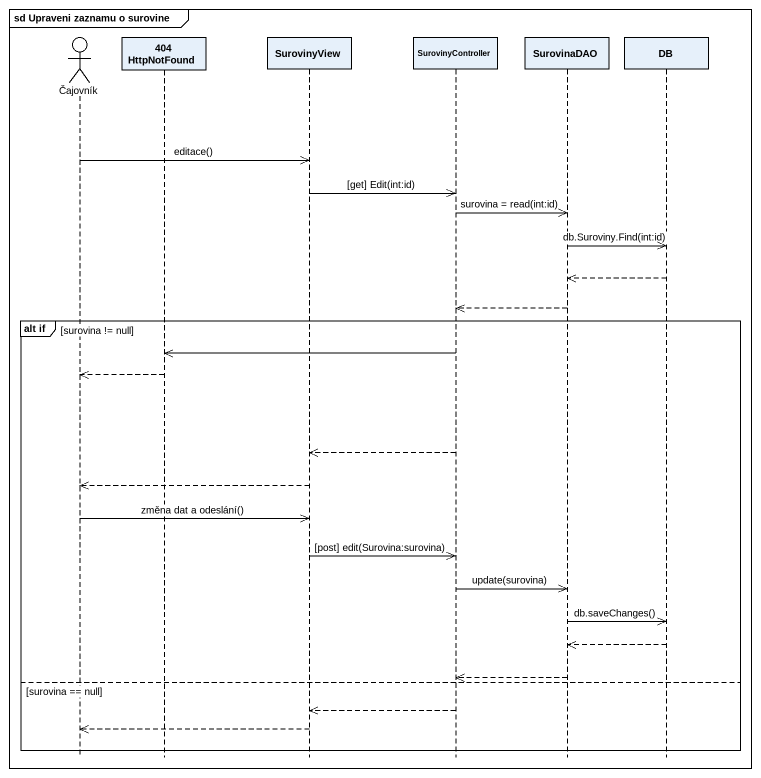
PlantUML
@startuml
mainframe sd Upraveni zaznamu o surovine
hide footbox
actor Čajovník
participant "404 HttpNotFound" as c404_HttpNotFound
participant SurovinyView
participant SurovinyController
participant SurovinaDAO
participant DB

Čajovník ->> SurovinyView : editace()
SurovinyView ->> SurovinyController : [get] Edit(int:id)
SurovinyController ->> SurovinaDAO : surovina = read(int:id)
SurovinaDAO ->> DB : db.Suroviny.Find(int:id)
DB -->> SurovinaDAO
SurovinaDAO -->> SurovinyController
group alt if [surovina != null]
  SurovinyController ->> c404_HttpNotFound
  c404_HttpNotFound -->> Čajovník
  SurovinyController -->> SurovinyView
  SurovinyView -->> Čajovník
  Čajovník ->> SurovinyView : změna dat a odeslání()
  SurovinyView ->> SurovinyController : [post] edit(Surovina:surovina)
  SurovinyController ->> SurovinaDAO : update(surovina)
  SurovinaDAO ->> DB : db.saveChanges()
  DB -->> SurovinaDAO
  SurovinaDAO -->> SurovinyController
else surovina == null
  SurovinyController -->> SurovinyView
  SurovinyView -->> Čajovník
end
@enduml
